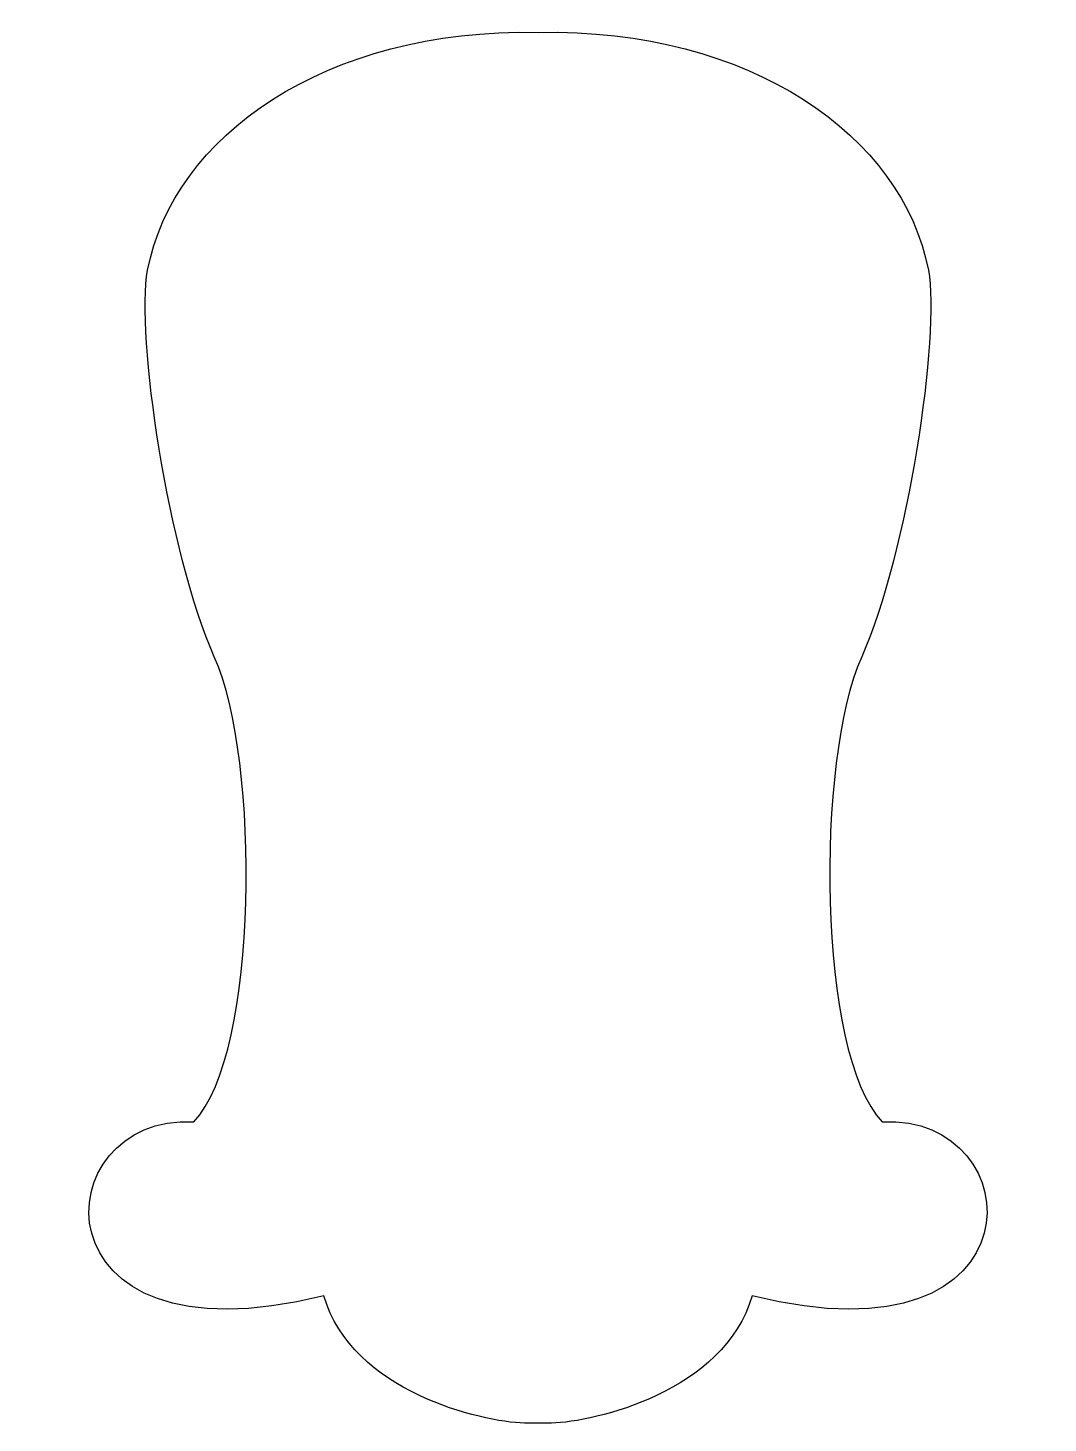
# Model space of a CAD drawing. Header units: centimetres. Extents: x -6.7 to 6.7, y -9.2 to 9.2.
import ezdxf

# ---------------------------------------------------------------- set-up
doc = ezdxf.new("R2010")
doc.units = ezdxf.units.CM
doc.header["$MEASUREMENT"] = 0
doc.layers.add('Camada 1', color=7, linetype='Continuous')

msp = doc.modelspace()

# ---------------------------------------------------------------- linework, layer by layer
at = {"layer": 'Camada 1'}
msp.add_open_spline([(0.17888, -9.18317), (0.74366, -9.17116), (2.4548, -8.77029), (2.82754, -7.50195), (2.82754, -7.50195), (6.73403, -8.4785), (6.52049, -5.09191), (4.54474, -5.20463), (4.54474, -5.20463), (3.67783, -4.30462), (3.66598, -0.41924), (4.27299, 0.93587), (4.27299, 0.93587), (4.87997, 2.29109), (5.31259, 5.19685), (5.15339, 6.04124), (5.15339, 6.04124), (4.82095, 7.80456), (2.80794, 9.24109), (0.00011, 9.18137), (0.00011, 9.18137), (-2.80778, 9.24109), (-4.82076, 7.80456), (-5.15324, 6.04124), (-5.15324, 6.04124), (-5.3127, 5.19685), (-4.87982, 2.29109), (-4.27284, 0.93587), (-4.27284, 0.93587), (-3.66586, -0.41922), (-3.678, -4.30463), (-4.54488, -5.20463), (-4.54488, -5.20463), (-6.52063, -5.09192), (-6.73388, -8.4785), (-2.82765, -7.50195), (-2.82765, -7.50195), (-2.4549, -8.77028), (-0.74377, -9.17115), (-0.17869, -9.18317), (-0.17869, -9.18317), (-0.17869, -9.18317), (0.17888, -9.18317), (0.17888, -9.18317)], degree=3, knots=[0, 0, 0, 0, 0.08333333, 0.08333333, 0.08333333, 0.08333333, 0.16666667, 0.16666667, 0.16666667, 0.16666667, 0.25, 0.25, 0.25, 0.25, 0.33333333, 0.33333333, 0.33333333, 0.33333333, 0.41666667, 0.41666667, 0.41666667, 0.41666667, 0.5, 0.5, 0.5, 0.5, 0.58333333, 0.58333333, 0.58333333, 0.58333333, 0.66666667, 0.66666667, 0.66666667, 0.66666667, 0.75, 0.75, 0.75, 0.75, 0.83333333, 0.83333333, 0.83333333, 0.83333333, 1, 1, 1, 1], dxfattribs=at)

doc.saveas('drawing.dxf')
